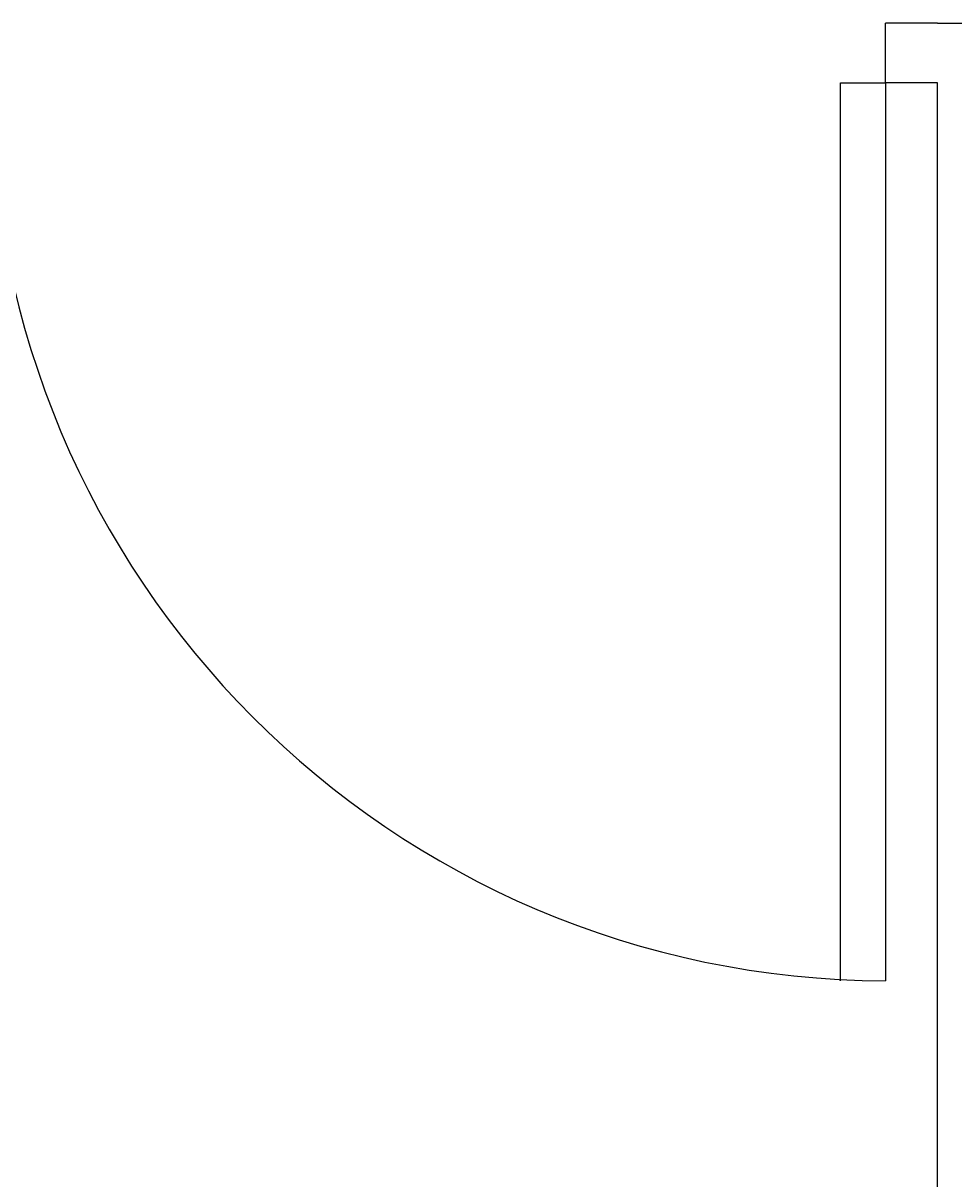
# Model space of a CAD drawing. Header units: inches. Extents: x 542787 to 543192, y 9574025 to 9574373.
# Drawn here: x 543039.103 to 543039.728, y 9574110.475 to 9574111.25 of the extents above; entities that cross this region are included whole.
import ezdxf

# ---------------------------------------------------------------- set-up
doc = ezdxf.new("R2010")
doc.units = ezdxf.units.IN
doc.header["$MEASUREMENT"] = 0
doc.layers.add('I-ARQ', color=8, linetype='Continuous')

msp = doc.modelspace()

# ---------------------------------------------------------------- linework, layer by layer
at = {"layer": 'I-ARQ'}
for p, q in [((543039.71601, 9574111.25011), (543039.68101, 9574111.25011)), ((543039.68101, 9574111.21011), (543039.68101, 9574111.25011)), ((543039.71601, 9574111.25011), (543039.74601, 9574111.25011)), ((543039.65101, 9574110.60826), (543039.65101, 9574111.21011)), ((543039.65101, 9574111.21011), (543039.68101, 9574111.21011)), ((543039.71601, 9574111.21011), (543039.68101, 9574111.21011)), ((543039.68101, 9574111.21011), (543039.68101, 9574110.60826)), ((543039.71601, 9574109.85011), (543039.71601, 9574111.21011))]:
    msp.add_line(p, q, dxfattribs=at)
msp.add_arc((543039.68259, 9574111.20984), 0.60159, 179.97416, 269.84895, dxfattribs=at)

doc.saveas('drawing.dxf')
